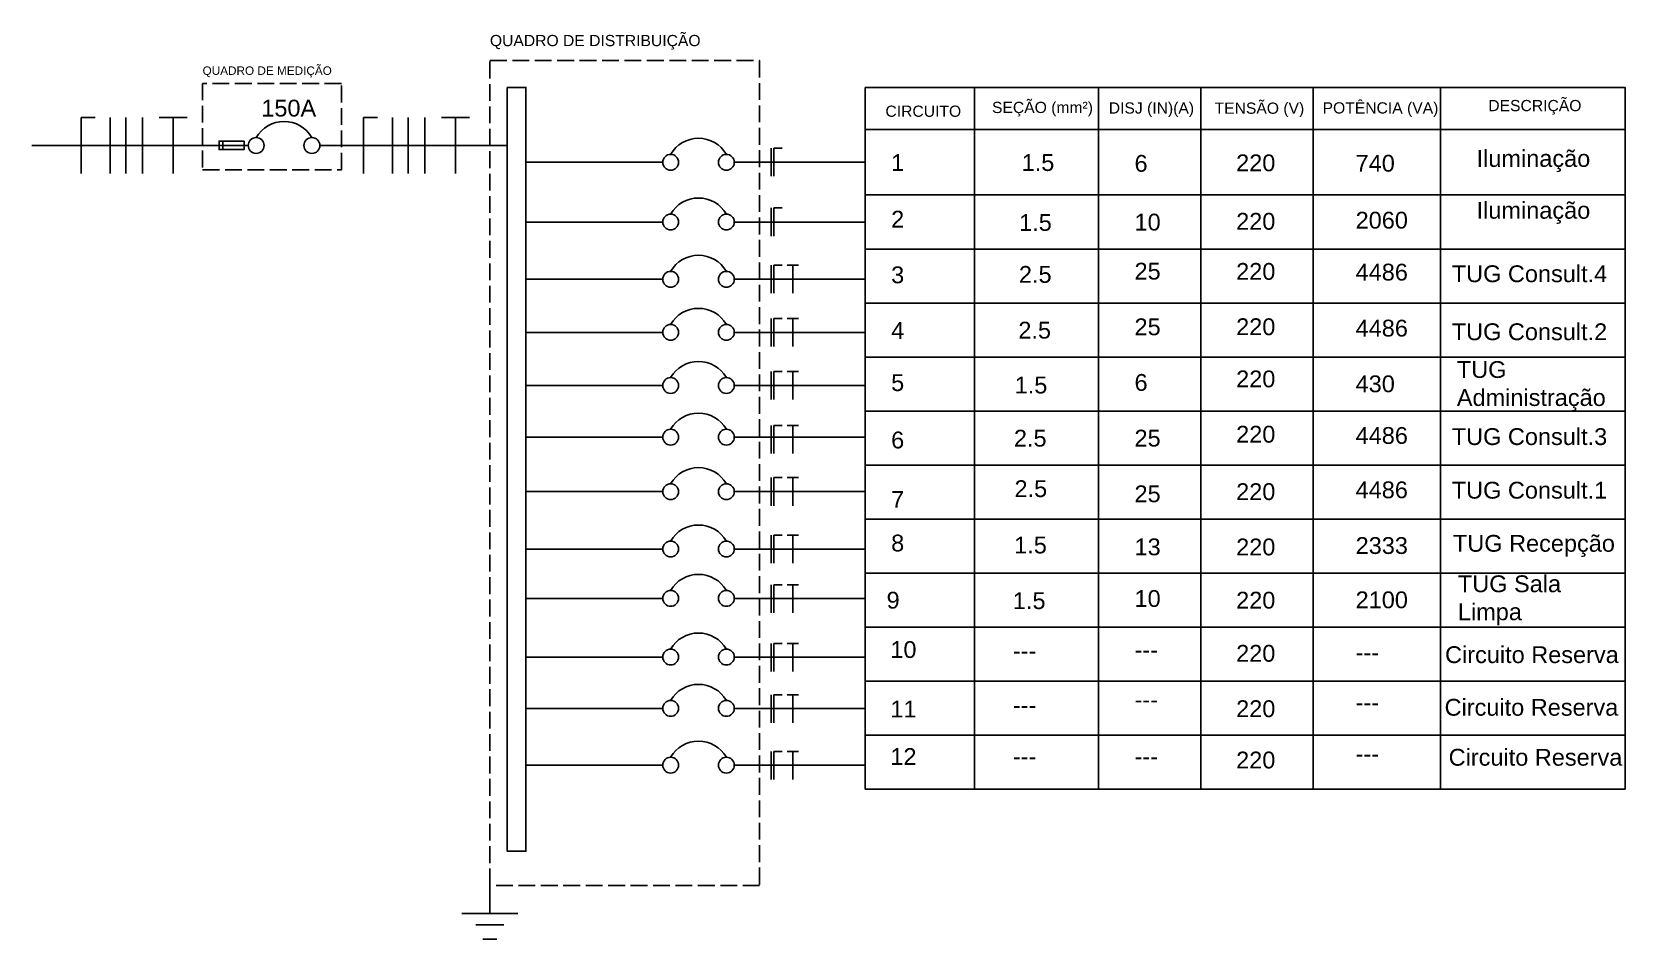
# Model space of a CAD drawing. Header units: metres. Extents: x 15 to 71.1, y 7.4 to 26.4.
# Drawn here: x 42.68 to 71.09, y 7.43 to 23.62 of the extents above; entities that cross this region are included whole.
import ezdxf

# ---------------------------------------------------------------- set-up
doc = ezdxf.new("R2010")
doc.units = ezdxf.units.M
doc.header["$LTSCALE"] = 0.025
doc.header["$MEASUREMENT"] = 0
doc.linetypes.add('ACAD_ISO02W100', pattern=[15, 12, -3])
for name, color, linetype in [('Disjuntor', 1, 'Continuous'), ('QDE', 3, 'Continuous'), ('QDE_2', 3, 'ACAD_ISO02W100'), ('Tomadas etc', 40, 'Continuous')]:
    doc.layers.add(name, color=color, linetype=linetype)
doc.styles.get("Standard").update_dxf_attribs({"font": 'arial.ttf'})

msp = doc.modelspace()

# ---------------------------------------------------------------- linework, layer by layer
at = {"layer": 'Disjuntor'}
for centre in [(46.67951, 21.59378), (47.67322, 21.59378), (54.07005, 21.29435), (55.06376, 21.29435), (54.07005, 20.22865), (55.06376, 20.22865), (54.07005, 19.207), (55.06376, 19.207), (54.07005, 18.25983), (55.06376, 18.25983), (54.07005, 17.31266), (55.06376, 17.31266), (54.07005, 16.39057), (55.06376, 16.39057), (54.07005, 15.41726), (55.06376, 15.41726), (54.07005, 14.39393), (55.06376, 14.39393), (54.07005, 13.51322), (55.06376, 13.51322), (54.07005, 12.46637), (55.06376, 12.46637), (54.07005, 11.55053), (55.06376, 11.55053), (54.07005, 10.53827), (55.06376, 10.53827)]:
    msp.add_circle(centre, 0.1414, dxfattribs=at)
for centre in [(47.17637, 21.44832), (54.5669, 21.1489), (54.5669, 20.08319), (54.5669, 19.06154), (54.5669, 18.11438), (54.5669, 17.16721), (54.5669, 16.24512), (54.5669, 15.2718), (54.5669, 14.24848), (54.5669, 13.36776), (54.5669, 12.32092), (54.5669, 11.40507), (54.5669, 10.39282)]:
    msp.add_arc(centre, 0.57372, 30, 150, dxfattribs=at)
at = {"layer": 'QDE'}
for p, q in [((59.48785, 12.99968), (59.48785, 22.62913)), ((61.70006, 22.62913), (61.70006, 12.99968)), ((63.52189, 22.62913), (63.52189, 12.99968)), ((65.5259, 22.62913), (65.5259, 12.99968)), ((67.79785, 22.62913), (67.79785, 12.99968)), ((43.80949, 22.09378), (43.55949, 22.09378)), ((43.55949, 22.09378), (43.55949, 21.59378)), ((44.07884, 21.59378), (44.07884, 22.09378)), ((44.35748, 21.59378), (44.35748, 22.09378)), ((44.65469, 21.59378), (44.65469, 22.09378)), ((44.9519, 22.09378), (45.4519, 22.09378)), ((45.2019, 22.09378), (45.2019, 21.59378)), ((48.84197, 22.09378), (48.59197, 22.09378)), ((48.59197, 22.09378), (48.59197, 21.59378)), ((49.11131, 21.59378), (49.11131, 22.09378)), ((49.38995, 21.59378), (49.38995, 22.09378)), ((49.68716, 21.59378), (49.68716, 22.09378)), ((49.98437, 22.09378), (50.48437, 22.09378)), ((50.23437, 22.09378), (50.23437, 21.59378)), ((42.67986, 21.59378), (46.53811, 21.59378)), ((43.55949, 21.59378), (43.55949, 21.09378)), ((44.07884, 21.59378), (44.07884, 21.09378)), ((44.35748, 21.59378), (44.35748, 21.09378)), ((44.65469, 21.59378), (44.65469, 21.09378)), ((45.2019, 21.59378), (45.2019, 21.09378)), ((46.08221, 21.67267), (46.08221, 21.52126)), ((47.81463, 21.59378), (51.15646, 21.59378)), ((48.59197, 21.59378), (48.59197, 21.09378)), ((49.11131, 21.59378), (49.11131, 21.09378)), ((49.38995, 21.59378), (49.38995, 21.09378)), ((49.68716, 21.59378), (49.68716, 21.09378)), ((50.23437, 21.59378), (50.23437, 21.09378)), ((55.86095, 21.29435), (55.86095, 21.54435)), ((56.05924, 21.54435), (55.90924, 21.54435)), ((55.90924, 21.54435), (55.90924, 21.04435)), ((51.4881, 21.29435), (53.92865, 21.29435)), ((55.20516, 21.29435), (57.53575, 21.29435)), ((55.86095, 21.29435), (55.86095, 21.04435)), ((55.86095, 20.22865), (55.86095, 20.47865)), ((56.05924, 20.47865), (55.90924, 20.47865)), ((55.90924, 20.47865), (55.90924, 19.97865)), ((57.53575, 20.71058), (71.08963, 20.71058)), ((51.4881, 20.22865), (53.92865, 20.22865)), ((55.20516, 20.22865), (57.53575, 20.22865)), ((55.86095, 20.22865), (55.86095, 19.97865)), ((57.53575, 19.74672), (71.08963, 19.74672)), ((55.86095, 19.207), (55.86095, 19.457)), ((56.05924, 19.457), (55.90924, 19.457)), ((55.90924, 19.457), (55.90924, 18.957)), ((56.1469, 19.457), (56.3469, 19.457)), ((56.2469, 19.457), (56.2469, 18.957)), ((53.92865, 19.207), (51.4881, 19.207)), ((55.20516, 19.207), (57.53575, 19.207)), ((55.86095, 19.207), (55.86095, 18.957)), ((57.53575, 18.78286), (71.08963, 18.78286)), ((55.86095, 18.25983), (55.86095, 18.50983)), ((56.05924, 18.50983), (55.90924, 18.50983)), ((55.90924, 18.50983), (55.90924, 18.00983)), ((56.1469, 18.50983), (56.3469, 18.50983)), ((56.2469, 18.50983), (56.2469, 18.00983)), ((53.92865, 18.25983), (51.4881, 18.25983)), ((55.20516, 18.25983), (57.53575, 18.25983)), ((55.86095, 18.25983), (55.86095, 18.00983)), ((57.53575, 17.81899), (71.08963, 17.81899)), ((55.86095, 17.31266), (55.86095, 17.56266)), ((56.05924, 17.56266), (55.90924, 17.56266)), ((55.90924, 17.56266), (55.90924, 17.06266)), ((56.1469, 17.56266), (56.3469, 17.56266)), ((56.2469, 17.56266), (56.2469, 17.06266)), ((53.92865, 17.31266), (51.4881, 17.31266)), ((55.20516, 17.31266), (57.53575, 17.31266)), ((55.86095, 17.31266), (55.86095, 17.06266)), ((57.53575, 16.85513), (71.08963, 16.85513)), ((55.86095, 16.34641), (55.86095, 16.59641)), ((56.05924, 16.59641), (55.90924, 16.59641)), ((55.90924, 16.59641), (55.90924, 16.09641)), ((56.1469, 16.59641), (56.3469, 16.59641)), ((56.2469, 16.59641), (56.2469, 16.09641)), ((53.92865, 16.39057), (51.4881, 16.39057)), ((55.20516, 16.39057), (57.53575, 16.39057)), ((55.86095, 16.34641), (55.86095, 16.09641)), ((55.86095, 15.41726), (55.86095, 15.66726)), ((56.05924, 15.66726), (55.90924, 15.66726)), ((55.90924, 15.66726), (55.90924, 15.16726)), ((56.1469, 15.66726), (56.3469, 15.66726)), ((56.2469, 15.66726), (56.2469, 15.16726)), ((57.53575, 15.89127), (71.08963, 15.89127)), ((53.92865, 15.41726), (51.4881, 15.41726)), ((55.20516, 15.41726), (57.53575, 15.41726)), ((55.86095, 15.41726), (55.86095, 15.16726)), ((57.53575, 14.92741), (71.08963, 14.92741)), ((55.86095, 14.39076), (55.86095, 14.64076)), ((56.05924, 14.64076), (55.90924, 14.64076)), ((55.90924, 14.64076), (55.90924, 14.14076)), ((56.1469, 14.64076), (56.3469, 14.64076)), ((56.2469, 14.64076), (56.2469, 14.14076)), ((53.92865, 14.39393), (51.4881, 14.39393)), ((55.20516, 14.39393), (57.53575, 14.39393)), ((55.86095, 14.39076), (55.86095, 14.14076)), ((57.53575, 13.96355), (71.08963, 13.96355)), ((55.86095, 13.50474), (55.86095, 13.75474)), ((56.05924, 13.75474), (55.90924, 13.75474)), ((55.90924, 13.75474), (55.90924, 13.25474)), ((56.1469, 13.75474), (56.3469, 13.75474)), ((56.2469, 13.75474), (56.2469, 13.25474)), ((53.92865, 13.51322), (51.4881, 13.51322)), ((55.20516, 13.51322), (57.53575, 13.51322)), ((55.86095, 13.50474), (55.86095, 13.25474)), ((57.53575, 12.99968), (71.08963, 12.99968)), ((57.53575, 12.99968), (57.53575, 10.10798)), ((59.48785, 12.99968), (59.48785, 10.10798)), ((61.70006, 12.99968), (61.70006, 10.10798)), ((63.52189, 12.99968), (63.52189, 10.10798)), ((65.5259, 12.99968), (65.5259, 10.10798)), ((67.79785, 12.99968), (67.79785, 10.10798)), ((71.08963, 12.99968), (71.08963, 10.10798)), ((55.86095, 12.45789), (55.86095, 12.70789)), ((56.05924, 12.70789), (55.90924, 12.70789)), ((55.90924, 12.70789), (55.90924, 12.20789)), ((56.1469, 12.70789), (56.3469, 12.70789)), ((56.2469, 12.70789), (56.2469, 12.20789)), ((53.92865, 12.46637), (51.4881, 12.46637)), ((55.20516, 12.46637), (57.53575, 12.46637)), ((55.86095, 12.45789), (55.86095, 12.20789)), ((57.53575, 12.03578), (71.08963, 12.03578)), ((55.86095, 11.54205), (55.86095, 11.79205)), ((56.05924, 11.79205), (55.90924, 11.79205)), ((55.90924, 11.79205), (55.90924, 11.29205)), ((56.1469, 11.79205), (56.3469, 11.79205)), ((56.2469, 11.79205), (56.2469, 11.29205)), ((53.92865, 11.55053), (51.4881, 11.55053)), ((55.20516, 11.55053), (57.53575, 11.55053)), ((55.86095, 11.54205), (55.86095, 11.29205)), ((57.53575, 11.07188), (71.08963, 11.07188)), ((53.92865, 10.53827), (51.4881, 10.53827)), ((55.20516, 10.53827), (57.53575, 10.53827)), ((55.86095, 10.52979), (55.86095, 10.77979)), ((55.86095, 10.52979), (55.86095, 10.27979)), ((56.05924, 10.77979), (55.90924, 10.77979)), ((55.90924, 10.77979), (55.90924, 10.27979)), ((56.1469, 10.77979), (56.3469, 10.77979)), ((56.2469, 10.77979), (56.2469, 10.27979)), ((57.53575, 10.10798), (71.08963, 10.10798)), ((50.84723, 8.391), (50.84723, 7.891)), ((50.84723, 7.891), (50.34723, 7.891)), ((50.84723, 7.68689), (50.59723, 7.68689)), ((50.84723, 7.891), (51.34723, 7.891)), ((50.84723, 7.68689), (51.09723, 7.68689)), ((50.84723, 7.43261), (50.72223, 7.43261)), ((50.84723, 7.43261), (50.97223, 7.43261))]:
    msp.add_line(p, q, dxfattribs=at)
for points in [[(51.15646, 22.62913), (51.4881, 22.62913), (51.4881, 9.00047), (51.15646, 9.00047)], [(57.53575, 22.62913), (71.08963, 22.62913), (71.08963, 12.99968), (57.53575, 12.99968)], [(57.53575, 22.62913), (71.08963, 22.62913), (71.08963, 21.87813), (57.53575, 21.87813)], [(46.46393, 21.67267), (46.01882, 21.67267), (46.01882, 21.52126), (46.46393, 21.52126)]]:
    msp.add_lwpolyline(points, close=True, dxfattribs=at)
at = {"layer": 'QDE_2'}
for points in [[(50.84723, 23.10857), (55.65649, 23.10857), (55.65649, 8.391), (50.84723, 8.391)], [(45.72372, 21.16163), (48.20076, 21.16163), (48.20076, 22.70296), (45.72372, 22.70296)]]:
    msp.add_lwpolyline(points, close=True, dxfattribs=at)

# ---------------------------------------------------------------- texts
at = {"layer": 'QDE', "attachment_point": 1}
for s, width, insert, char_height in [('{\\C0;QUADRO DE DISTRIBUIÇÃO}', 3.9120138, (50.84723, 23.56653), 0.2), ('{\\C0;QUADRO DE MEDIÇÃO}', 3.9120138, (45.72372, 23.00419), 0.15), ('{\\C0;DESCRIÇÃO}', 2.3163232, (68.64977, 22.40632), 0.2), ('{\\C0;CIRCUITO}', 0.494496, (57.90012, 22.30563), 0.2), ('{\\C0;SEÇÃO (mm²)}', 2.3163232, (59.80016, 22.37306), 0.2), ('{\\C0;DISJ (IN)(A)}', 2.3163232, (61.88225, 22.36271), 0.2), ('{\\C0;TENSÃO (V)}', 2.3163232, (63.76901, 22.35985), 0.2), ('{\\C0;POTÊNCIA (VA)}', 2.3163232, (65.69494, 22.36455), 0.2)]:
    msp.add_mtext_dynamic_manual_height_columns(s, width=width, gutter_width=1, heights=[0], dxfattribs=dict(at, insert=insert, char_height=char_height))
at = {"layer": 'Tomadas etc', "char_height": 0.3, "attachment_point": 1}
for s, width, insert in [('{\\C7;150A}', 0.6898118, (46.77085, 22.41084)), ('{\\C7;1}', 0.9286067, (58.00172, 21.43946)), ('{\\C7;1.5}', 0.9286067, (60.32912, 21.43946)), ('{\\C7;6}', 0.6898118, (62.34176, 21.42503)), ('{\\C7;220}', 0.6898118, (64.15342, 21.43416)), ('{\\C7;740}', 0.6898118, (66.28399, 21.42722)), ('{\\C7;Iluminação}', 0.9286067, (68.44136, 21.51263)), ('{\\C7;Iluminação}', 0.9286067, (68.44136, 20.58762)), ('{\\C7;2}', 0.9286067, (58.00172, 20.42892)), ('{\\C7;1.5}', 0.9286067, (60.28393, 20.37009)), ('{\\C7;10}', 0.6898118, (62.34176, 20.37695)), ('{\\C7;220}', 0.6898118, (64.15342, 20.39121)), ('{\\C7;2060}', 0.6898118, (66.28399, 20.41136)), ('{\\C7;3}', 0.9286067, (58.00172, 19.4355)), ('{\\C7;2.5}', 0.9286067, (60.28037, 19.44386)), ('{\\C7;25}', 0.6898118, (62.34176, 19.502)), ('{\\C7;220}', 0.6898118, (64.15342, 19.49725)), ('{\\C7;4486}', 0.6898118, (66.28399, 19.48438)), ('{\\C7;TUG Consult.4}', 2.8729111, (67.99826, 19.45548)), ('{\\C7;25}', 0.6898118, (62.34176, 18.50881)), ('{\\C7;220}', 0.6898118, (64.15342, 18.51017)), ('{\\C7;4486}', 0.6898118, (66.28399, 18.48516)), ('{\\C7;4}', 0.9286067, (58.00172, 18.44208)), ('{\\C7;2.5}', 0.9286067, (60.27, 18.4491)), ('{\\C7;TUG Consult.2}', 2.8729111, (67.99826, 18.42041)), ('{\\C7;TUG Administração}', 2.6702696, (68.08888, 17.74654)), ('{\\C7;5}', 0.9286067, (58.00172, 17.51205)), ('{\\C7;1.5}', 0.9286067, (60.20451, 17.46933)), ('{\\C7;6}', 0.6898118, (62.34176, 17.51591)), ('{\\C7;220}', 0.6898118, (64.15342, 17.57896)), ('{\\C7;430}', 0.6898118, (66.28399, 17.49134)), ('{\\C7;6}', 0.9286067, (58.00172, 16.48949)), ('{\\C7;2.5}', 0.9286067, (60.19098, 16.52118)), ('{\\C7;25}', 0.6898118, (62.34176, 16.52243)), ('{\\C7;220}', 0.6898118, (64.15342, 16.59187)), ('{\\C7;4486}', 0.6898118, (66.28399, 16.56972)), ('{\\C7;TUG Consult.3}', 2.8729111, (67.99826, 16.54964)), ('{\\C7;7}', 0.9286067, (58.00172, 15.42879)), ('{\\C7;2.5}', 0.9286067, (60.20103, 15.62077)), ('{\\C7;25}', 0.6898118, (62.34176, 15.52924)), ('{\\C7;220}', 0.6898118, (64.15342, 15.56754)), ('{\\C7;4486}', 0.6898118, (66.28399, 15.60018)), ('{\\C7;TUG Consult.1}', 2.8729111, (67.99826, 15.5932)), ('{\\C7;8}', 0.9286067, (58.00172, 14.65043)), ('{\\C7;1.5}', 0.9286067, (60.19534, 14.61492)), ('{\\C7;13}', 0.6898118, (62.34176, 14.58213)), ('{\\C7;220}', 0.6898118, (64.15342, 14.58046)), ('{\\C7;2333}', 0.6898118, (66.28399, 14.60578)), ('{\\C7;TUG Recepção}', 2.9424298, (68.01954, 14.64527)), ('{\\C7;TUG Sala Limpa}', 2.661711, (68.10773, 13.92346)), ('{\\C7;10}', 0.6898118, (62.34176, 13.66068)), ('{\\C7;2100}', 0.6898118, (66.28399, 13.63703)), ('{\\C7;9}', 0.9286067, (57.92083, 13.6311)), ('{\\C7;1.5}', 0.9286067, (60.1718, 13.62179)), ('{\\C7;220}', 0.6898118, (64.15342, 13.63063)), ('{\\C7;10}', 0.9286067, (57.98781, 12.74987)), ('{\\C7;---}', 0.9286067, (60.1718, 12.72994)), ('{\\C7;---}', 0.9286067, (62.34176, 12.74835)), ('{\\C7;220}', 0.6898118, (64.15342, 12.68295)), ('{\\C7;---}', 0.9286067, (66.28399, 12.69885)), ('{\\C7;Circuito Reserva}', 3.4259431, (67.87858, 12.65907)), ('{\\C7;11}', 0.9286067, (57.98781, 11.68941)), ('{\\C7;---}', 0.9286067, (62.34176, 11.8573)), ('{\\C7;220}', 0.6898118, (64.15342, 11.69479)), ('{\\C7;Circuito Reserva}', 3.4259431, (67.87023, 11.71946)), ('{\\C7;---}', 0.9286067, (60.1718, 11.75829)), ('{\\C7;---}', 0.9286067, (66.28399, 11.80779)), ('{\\C7;12}', 0.9286067, (57.98781, 10.84075)), ('{\\C7;Circuito Reserva}', 3.4259431, (67.94261, 10.82794)), ('{\\C7;---}', 0.9286067, (60.1718, 10.84248)), ('{\\C7;---}', 0.9286067, (62.34176, 10.84248)), ('{\\C7;220}', 0.6898118, (64.15342, 10.77894)), ('{\\C7;---}', 0.9286067, (66.28399, 10.89199))]:
    msp.add_mtext_dynamic_manual_height_columns(s, width=width, gutter_width=1, heights=[0], dxfattribs=dict(at, insert=insert))

doc.saveas('drawing.dxf')
